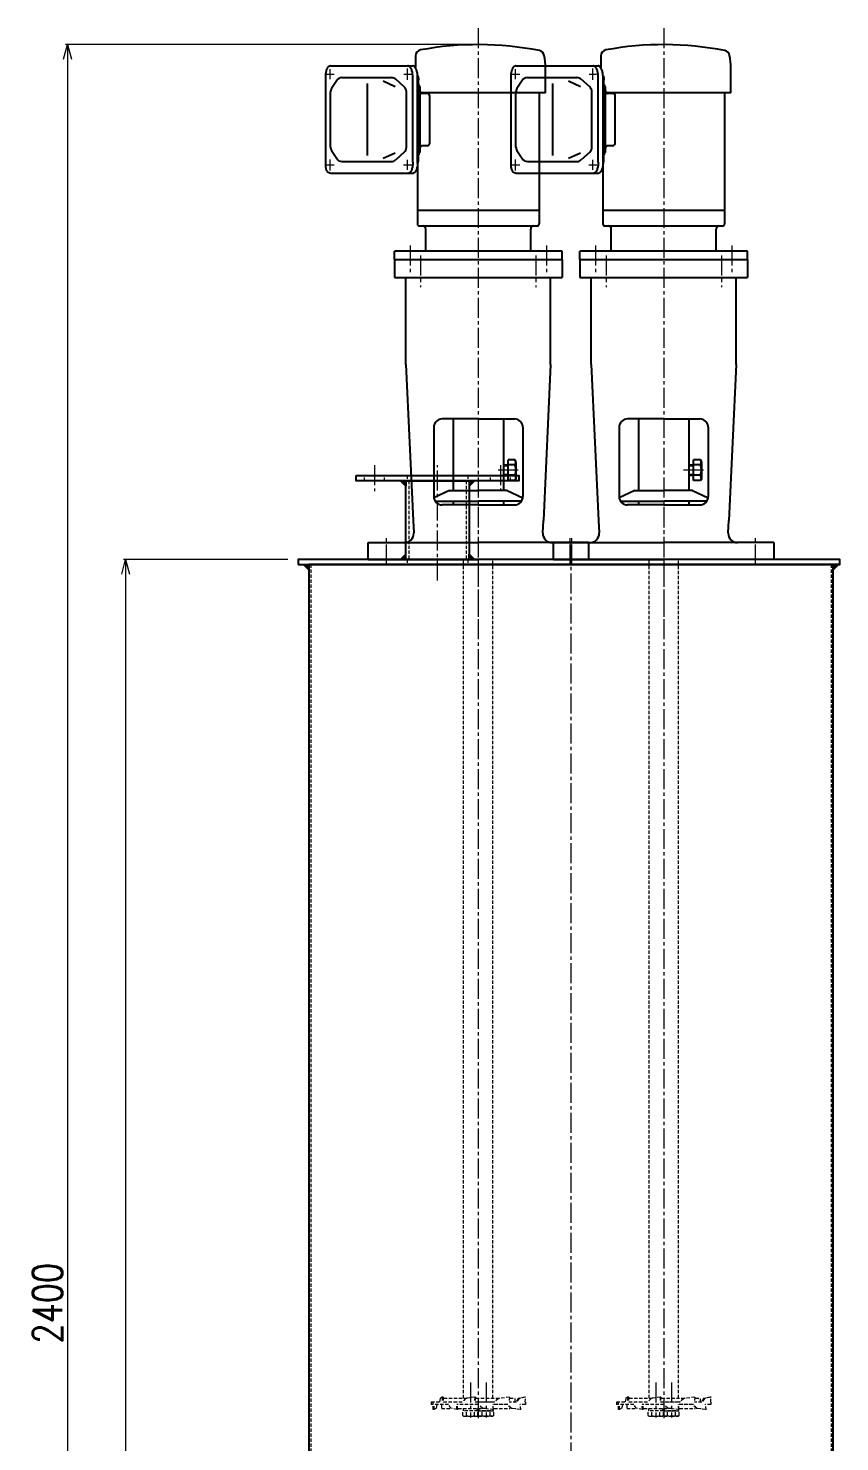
# Model space of a CAD drawing. Header units: millimetres. Extents: x 0 to 70370, y 0 to 11543.
# Drawn here: x 33226 to 34000, y 9383 to 10732 of the extents above; entities that cross this region are included whole.
import ezdxf

# ---------------------------------------------------------------- set-up
doc = ezdxf.new("R2010")
doc.units = ezdxf.units.MM
doc.linetypes.add('CENTER2', pattern=[28.575, 19.05, -3.175, 3.175, -3.175])
doc.linetypes.add('HIDDEN2', pattern=[4.7625, 3.175, -1.5875])
for name, color, linetype, lineweight in [('01_外形線', 7, 'Continuous', 25), ('02_細線', 5, 'Continuous', 13), ('03_かくれ線', 6, 'HIDDEN2', 13), ('04_中心線', 1, 'CENTER2', 9), ('07_寸法線', 3, 'Continuous', 9)]:
    doc.layers.add(name, color=color, linetype=linetype, lineweight=lineweight)
doc.styles.add('寸法用', font='simplex.shx', dxfattribs={"width": 0.8, "bigfont": '@extfont2.shx'})
doc.dimstyles.new('機械製図用', dxfattribs={"dimtxt": 3.5, "dimasz": 3.5, "dimexe": 2, "dimexo": 0, "dimgap": 1.2, "dimtad": 1, "dimdsep": 46, "dimtxsty": '寸法用', "dimblk": 'OPEN30', "dimcen": 0, "dimclrd": 256, "dimclre": 256, "dimclrt": 7, "dimazin": 2, "dimtm": 1e-09, "dimtfac": 0.75, "dimtmove": 0, "dimatfit": 3, "dimldrblk": 'OPEN30', "dimfxl": 1, "dimlwd": -1, "dimlwe": -1, "dimarcsym": 0})

# ---------------------------------------------------------------- blocks, each defined once
blk = doc.blocks.new('_Open30')
at = {"color": 0, "linetype": 'ByBlock', "lineweight": -2}
for p, q in [((-1, 0.268), (0, 0)), ((0, 0), (-1, -0.268)), ((0, 0), (-1, 0))]:
    blk.add_line(p, q, dxfattribs=at)
blk = doc.blocks.new('*D2932')
at = {"layer": '07_寸法線', "transparency": 16777216}
for p, q in [((33473.4, 10225.1), (33316.8, 10225.1)), ((33318.8, 10211.1), (33318.8, 8329.1)), ((33418.4, 8315.1), (33316.8, 8315.1))]:
    blk.add_line(p, q, dxfattribs=at)
at = {"layer": 'Defpoints', "color": 0, "transparency": 16777216}
for p in [(33483.4, 10225.1), (33318.8, 8315.1), (33428.4, 8315.1)]:
    blk.add_point(p, dxfattribs=at)
at = {"layer": '07_寸法線', "transparency": 16777216, "xscale": 14, "yscale": 14, "zscale": 14}
for p, rotation in [((33318.8, 10225.1), 90), ((33318.8, 8315.1), 270)]:
    blk.add_blockref('_Open30', p, dxfattribs=dict(at, rotation=rotation))
at = {"layer": '07_寸法線', "color": 7, "transparency": 16777216, "insert": (33299.8, 9270.1), "char_height": 28, "attachment_point": 5, "rotation": 90, "style": '寸法用'}
blk.add_mtext('1910', dxfattribs=at)
blk = doc.blocks.new('*D2934')
at = {"layer": '07_寸法線', "transparency": 16777216}
for p, q in [((33645, 10716.1), (33261.3, 10716.1)), ((33263.3, 10702.1), (33263.3, 8329.1)), ((33356.3, 8315.1), (33261.3, 8315.1))]:
    blk.add_line(p, q, dxfattribs=at)
at = {"layer": 'Defpoints', "color": 0, "transparency": 16777216}
for p in [(33655, 10716.1), (33263.3, 8315.1), (33366.3, 8315.1)]:
    blk.add_point(p, dxfattribs=at)
at = {"layer": '07_寸法線', "transparency": 16777216, "xscale": 14, "yscale": 14, "zscale": 14}
for p, rotation in [((33263.3, 10716.1), 90), ((33263.3, 8315.1), 270)]:
    blk.add_blockref('_Open30', p, dxfattribs=dict(at, rotation=rotation))
at = {"layer": '07_寸法線', "color": 7, "transparency": 16777216, "insert": (33244.3, 9515.6), "char_height": 28, "attachment_point": 5, "rotation": 90, "style": '寸法用'}
blk.add_mtext('2400', dxfattribs=at)

msp = doc.modelspace()

# ---------------------------------------------------------------- hatches: boundary and pattern name
at = {"layer": '01_外形線'}
h = msp.add_hatch(color=256, dxfattribs=at)
h.dxf.hatch_style = 1
h.paths.add_polyline_path([(33580.92, 10300.063), (33585.92, 10300.063), (33585.92, 10295.063)])
h = msp.add_hatch(color=256, dxfattribs=at)
h.dxf.hatch_style = 1
h.paths.add_polyline_path([(33646.42, 10295.063), (33646.42, 10300.063), (33651.42, 10300.063)])
h = msp.add_hatch(color=256, dxfattribs=at)
h.dxf.hatch_style = 1
h.paths.add_polyline_path([(33488.431, 10220.063), (33493.431, 10220.063), (33493.431, 10215.063)])
h = msp.add_hatch(color=256, dxfattribs=at)
h.dxf.hatch_style = 1
h.paths.add_polyline_path([(33580.92, 10225.063), (33585.92, 10225.063), (33585.92, 10230.063)])
h = msp.add_hatch(color=256, dxfattribs=at)
h.dxf.hatch_style = 1
h.paths.add_polyline_path([(33646.42, 10230.063), (33646.42, 10225.063), (33651.42, 10225.063)])
h = msp.add_hatch(color=256, dxfattribs=at)
h.dxf.hatch_style = 1
h.paths.add_polyline_path([(33993.431, 10215.063), (33993.431, 10220.063), (33998.431, 10220.063)])

# ---------------------------------------------------------------- linework, layer by layer
for p, q in [((33595.043, 10705.241), (33595.043, 10694.14)), ((33771.82, 10705.241), (33771.82, 10694.14)), ((33510.099, 10691.721), (33509.949, 10691.156)), ((33510.28, 10692.263), (33510.099, 10691.721)), ((33510.491, 10692.779), (33510.28, 10692.263)), ((33510.73, 10693.264), (33510.491, 10692.779)), ((33510.996, 10693.715), (33510.73, 10693.264)), ((33511.285, 10694.128), (33510.996, 10693.715)), ((33511.596, 10694.5), (33511.285, 10694.128)), ((33511.928, 10694.829), (33511.596, 10694.5)), ((33512.276, 10695.111), (33511.928, 10694.829)), ((33512.638, 10695.345), (33512.276, 10695.111)), ((33513.013, 10695.529), (33512.638, 10695.345)), ((33513.396, 10695.662), (33513.013, 10695.529)), ((33513.785, 10695.741), (33513.396, 10695.662)), ((33514.105, 10695.763), (33513.785, 10695.741)), ((33514.105, 10695.763), (33592.597, 10695.763)), ((33588.402, 10695.724), (33588.01, 10695.763)), ((33588.8, 10695.604), (33588.402, 10695.724)), ((33589.192, 10695.405), (33588.8, 10695.604)), ((33589.575, 10695.128), (33589.192, 10695.405)), ((33589.945, 10694.776), (33589.575, 10695.128)), ((33590.301, 10694.352), (33589.945, 10694.776)), ((33590.64, 10693.858), (33590.301, 10694.352)), ((33590.958, 10693.298), (33590.64, 10693.858)), ((33591.254, 10692.677), (33590.958, 10693.298)), ((33591.525, 10691.999), (33591.254, 10692.677)), ((33591.769, 10691.269), (33591.525, 10691.999)), ((33591.985, 10690.494), (33591.769, 10691.269)), ((33592.998, 10695.724), (33592.597, 10695.764)), ((33593.396, 10695.604), (33592.998, 10695.724)), ((33593.788, 10695.405), (33593.396, 10695.604)), ((33594.171, 10695.128), (33593.788, 10695.405)), ((33594.542, 10694.776), (33594.171, 10695.128)), ((33594.897, 10694.352), (33594.542, 10694.776)), ((33595.236, 10693.858), (33594.897, 10694.352)), ((33595.554, 10693.298), (33595.236, 10693.858)), ((33595.85, 10692.677), (33595.554, 10693.298)), ((33596.121, 10691.999), (33595.85, 10692.677)), ((33596.366, 10691.269), (33596.121, 10691.999)), ((33596.581, 10690.494), (33596.366, 10691.269)), ((33686.876, 10691.721), (33686.726, 10691.156)), ((33687.057, 10692.263), (33686.876, 10691.721)), ((33687.268, 10692.779), (33687.057, 10692.263)), ((33687.507, 10693.264), (33687.268, 10692.779)), ((33687.772, 10693.715), (33687.507, 10693.264)), ((33688.062, 10694.128), (33687.772, 10693.715)), ((33688.373, 10694.5), (33688.062, 10694.128)), ((33688.704, 10694.829), (33688.373, 10694.5)), ((33689.052, 10695.111), (33688.704, 10694.829)), ((33689.415, 10695.345), (33689.052, 10695.111)), ((33689.79, 10695.529), (33689.415, 10695.345)), ((33690.173, 10695.662), (33689.79, 10695.529)), ((33690.562, 10695.741), (33690.173, 10695.662)), ((33690.882, 10695.763), (33690.562, 10695.741)), ((33690.882, 10695.763), (33769.374, 10695.763)), ((33719.043, 10670.063), (33719.043, 10693.73)), ((33765.179, 10695.724), (33764.786, 10695.763)), ((33765.577, 10695.604), (33765.179, 10695.724)), ((33765.968, 10695.405), (33765.577, 10695.604)), ((33766.351, 10695.128), (33765.968, 10695.405)), ((33766.722, 10694.776), (33766.351, 10695.128)), ((33767.078, 10694.352), (33766.722, 10694.776)), ((33767.416, 10693.858), (33767.078, 10694.352)), ((33767.735, 10693.298), (33767.416, 10693.858)), ((33768.031, 10692.677), (33767.735, 10693.298)), ((33768.302, 10691.999), (33768.031, 10692.677)), ((33768.546, 10691.269), (33768.302, 10691.999)), ((33768.762, 10690.494), (33768.546, 10691.269)), ((33769.775, 10695.724), (33769.374, 10695.764)), ((33770.173, 10695.604), (33769.775, 10695.724)), ((33770.565, 10695.405), (33770.173, 10695.604)), ((33770.947, 10695.128), (33770.565, 10695.405)), ((33771.318, 10694.776), (33770.947, 10695.128)), ((33771.674, 10694.352), (33771.318, 10694.776)), ((33772.013, 10693.858), (33771.674, 10694.352)), ((33772.331, 10693.298), (33772.013, 10693.858)), ((33772.627, 10692.677), (33772.331, 10693.298)), ((33772.898, 10691.999), (33772.627, 10692.677)), ((33773.142, 10691.269), (33772.898, 10691.999)), ((33773.358, 10690.494), (33773.142, 10691.269)), ((33895.82, 10670.063), (33895.82, 10693.73)), ((33509.695, 10689.369), (33509.678, 10688.758)), ((33509.678, 10600.351), (33509.678, 10688.758)), ((33509.746, 10689.975), (33509.695, 10689.369)), ((33509.831, 10690.572), (33509.746, 10689.975)), ((33509.949, 10691.156), (33509.831, 10690.572)), ((33520.029, 10681.809), (33515.119, 10674.172)), ((33525.076, 10684.563), (33572.275, 10684.563)), ((33549.398, 10610.214), (33549.398, 10678.913)), ((33564.408, 10681.404), (33575.642, 10676.188)), ((33584.517, 10675.714), (33576.259, 10683.049)), ((33592.17, 10689.678), (33591.985, 10690.494)), ((33592.324, 10688.829), (33592.17, 10689.678)), ((33592.444, 10687.952), (33592.324, 10688.829)), ((33592.531, 10687.054), (33592.444, 10687.952)), ((33592.584, 10686.143), (33592.531, 10687.054)), ((33592.597, 10685.42), (33592.584, 10686.143)), ((33592.597, 10603.811), (33592.597, 10685.42)), ((33596.766, 10689.678), (33596.581, 10690.494)), ((33596.92, 10688.829), (33596.766, 10689.678)), ((33597.041, 10687.952), (33596.92, 10688.829)), ((33597.128, 10687.054), (33597.041, 10687.952)), ((33597.18, 10686.143), (33597.128, 10687.054)), ((33597.154, 10686.597), (33597.229, 10686.51)), ((33597.194, 10685.224), (33597.18, 10686.143)), ((33597.194, 10603.706), (33597.194, 10685.224)), ((33597.229, 10686.51), (33597.321, 10686.37)), ((33597.321, 10686.37), (33597.409, 10686.2)), ((33597.409, 10686.2), (33597.493, 10686.004)), ((33597.493, 10686.004), (33597.572, 10685.781)), ((33597.572, 10685.781), (33597.645, 10685.533)), ((33597.645, 10685.533), (33597.712, 10685.263)), ((33597.712, 10685.263), (33597.773, 10684.972)), ((33597.773, 10684.972), (33597.826, 10684.663)), ((33597.826, 10684.663), (33597.872, 10684.338)), ((33597.91, 10684), (33597.94, 10683.65)), ((33597.94, 10683.65), (33597.961, 10683.292)), ((33597.961, 10683.292), (33597.974, 10682.929)), ((33597.974, 10682.929), (33597.982, 10682.563)), ((33597.982, 10606.563), (33597.982, 10682.563)), ((33597.982, 10678.063), (33598.581, 10678.063)), ((33598.581, 10611.063), (33598.581, 10678.063)), ((33686.471, 10689.369), (33686.454, 10688.758)), ((33686.454, 10600.351), (33686.454, 10688.758)), ((33686.523, 10689.975), (33686.471, 10689.369)), ((33686.608, 10690.572), (33686.523, 10689.975)), ((33686.726, 10691.156), (33686.608, 10690.572)), ((33696.806, 10681.809), (33691.895, 10674.172)), ((33701.853, 10684.563), (33749.051, 10684.563)), ((33726.175, 10610.214), (33726.175, 10678.913)), ((33741.185, 10681.404), (33752.419, 10676.188)), ((33761.294, 10675.714), (33753.036, 10683.049)), ((33768.947, 10689.678), (33768.762, 10690.494)), ((33769.1, 10688.829), (33768.947, 10689.678)), ((33769.221, 10687.952), (33769.1, 10688.829)), ((33769.308, 10687.054), (33769.221, 10687.952)), ((33769.36, 10686.143), (33769.308, 10687.054)), ((33769.374, 10685.42), (33769.36, 10686.143)), ((33769.374, 10603.811), (33769.374, 10685.42)), ((33773.543, 10689.678), (33773.358, 10690.494)), ((33773.697, 10688.829), (33773.543, 10689.678)), ((33773.817, 10687.952), (33773.697, 10688.829)), ((33773.904, 10687.054), (33773.817, 10687.952)), ((33773.957, 10686.143), (33773.904, 10687.054)), ((33773.931, 10686.597), (33774.005, 10686.51)), ((33773.97, 10685.224), (33773.957, 10686.143)), ((33773.97, 10603.706), (33773.97, 10685.224)), ((33774.005, 10686.51), (33774.097, 10686.37)), ((33774.097, 10686.37), (33774.185, 10686.2)), ((33774.185, 10686.2), (33774.269, 10686.004)), ((33774.269, 10686.004), (33774.348, 10685.781)), ((33774.348, 10685.781), (33774.422, 10685.533)), ((33774.422, 10685.533), (33774.489, 10685.263)), ((33774.489, 10685.263), (33774.549, 10684.972)), ((33774.549, 10684.972), (33774.603, 10684.663)), ((33774.603, 10684.663), (33774.649, 10684.338)), ((33774.687, 10684), (33774.717, 10683.65)), ((33774.717, 10683.65), (33774.738, 10683.292)), ((33774.738, 10683.292), (33774.751, 10682.929)), ((33774.751, 10682.929), (33774.758, 10682.563)), ((33774.758, 10606.563), (33774.758, 10682.563)), ((33774.758, 10678.063), (33775.358, 10678.063)), ((33775.358, 10611.063), (33775.358, 10678.063)), ((33514.165, 10618.199), (33514.165, 10670.927)), ((33586.532, 10617.898), (33586.532, 10671.228)), ((33599.609, 10676.063), (33598.581, 10676.063)), ((33599.609, 10613.063), (33599.609, 10676.063)), ((33637.043, 10670.063), (33600.286, 10670.063)), ((33606.278, 10669.563), (33601.609, 10669.563)), ((33608.878, 10622.163), (33608.878, 10666.963)), ((33719.043, 10670.063), (33631.743, 10670.063)), ((33690.942, 10618.199), (33690.942, 10670.927)), ((33713.043, 10670.063), (33713.043, 10545.063)), ((33763.309, 10617.898), (33763.309, 10671.228)), ((33776.386, 10676.063), (33775.358, 10676.063)), ((33776.386, 10613.063), (33776.386, 10676.063)), ((33813.82, 10670.063), (33777.063, 10670.063)), ((33783.054, 10669.563), (33778.386, 10669.563)), ((33785.654, 10622.163), (33785.654, 10666.963)), ((33895.82, 10670.063), (33808.52, 10670.063)), ((33889.82, 10670.063), (33889.82, 10545.063)), ((33515.119, 10614.954), (33520.029, 10607.318)), ((33564.408, 10607.723), (33575.642, 10612.938)), ((33584.517, 10613.412), (33576.259, 10606.077)), ((33597.982, 10611.063), (33598.581, 10611.063)), ((33599.609, 10613.063), (33598.581, 10613.063)), ((33606.278, 10619.563), (33601.609, 10619.563)), ((33691.895, 10614.954), (33696.806, 10607.318)), ((33741.185, 10607.723), (33752.419, 10612.938)), ((33761.294, 10613.412), (33753.036, 10606.077)), ((33774.758, 10611.063), (33775.358, 10611.063)), ((33776.386, 10613.063), (33775.358, 10613.063)), ((33783.054, 10619.563), (33778.386, 10619.563)), ((33509.69, 10599.666), (33509.678, 10600.351)), ((33509.742, 10599.06), (33509.69, 10599.666)), ((33509.827, 10598.463), (33509.742, 10599.06)), ((33509.945, 10597.88), (33509.827, 10598.463)), ((33510.095, 10597.315), (33509.945, 10597.88)), ((33510.276, 10596.772), (33510.095, 10597.315)), ((33525.076, 10604.563), (33572.275, 10604.563)), ((33591.521, 10597.036), (33591.25, 10596.358)), ((33591.766, 10597.766), (33591.521, 10597.036)), ((33591.981, 10598.541), (33591.766, 10597.766)), ((33592.166, 10599.357), (33591.981, 10598.541)), ((33592.32, 10600.206), (33592.166, 10599.357)), ((33592.441, 10601.083), (33592.32, 10600.206)), ((33592.528, 10601.981), (33592.441, 10601.083)), ((33592.58, 10602.893), (33592.528, 10601.981)), ((33592.597, 10603.811), (33592.58, 10602.893)), ((33596.118, 10597.036), (33595.846, 10596.358)), ((33596.362, 10597.766), (33596.118, 10597.036)), ((33596.577, 10598.541), (33596.362, 10597.766)), ((33596.763, 10599.357), (33596.577, 10598.541)), ((33596.916, 10600.206), (33596.763, 10599.357)), ((33597.037, 10601.083), (33596.916, 10600.206)), ((33597.124, 10601.981), (33597.037, 10601.083)), ((33597.043, 10601.144), (33597.043, 10545.063)), ((33597.176, 10602.893), (33597.124, 10601.981)), ((33597.15, 10602.438), (33597.225, 10602.525)), ((33597.194, 10603.811), (33597.176, 10602.893)), ((33597.225, 10602.525), (33597.317, 10602.666)), ((33597.317, 10602.666), (33597.405, 10602.835)), ((33597.405, 10602.835), (33597.489, 10603.032)), ((33597.489, 10603.032), (33597.568, 10603.255)), ((33597.568, 10603.255), (33597.641, 10603.502)), ((33597.641, 10603.502), (33597.708, 10603.772)), ((33597.708, 10603.772), (33597.769, 10604.063)), ((33597.769, 10604.063), (33597.822, 10604.372)), ((33597.822, 10604.372), (33597.868, 10604.697)), ((33597.868, 10604.697), (33597.906, 10605.036)), ((33597.906, 10605.036), (33597.936, 10605.385)), ((33597.936, 10605.385), (33597.958, 10605.743)), ((33597.958, 10605.743), (33597.971, 10606.106)), ((33597.971, 10606.106), (33597.982, 10606.563)), ((33686.467, 10599.666), (33686.454, 10600.351)), ((33686.518, 10599.06), (33686.467, 10599.666)), ((33686.603, 10598.463), (33686.518, 10599.06)), ((33686.721, 10597.88), (33686.603, 10598.463)), ((33686.872, 10597.315), (33686.721, 10597.88)), ((33687.053, 10596.772), (33686.872, 10597.315)), ((33701.853, 10604.563), (33749.051, 10604.563)), ((33768.298, 10597.036), (33768.027, 10596.358)), ((33768.542, 10597.766), (33768.298, 10597.036)), ((33768.758, 10598.541), (33768.542, 10597.766)), ((33768.943, 10599.357), (33768.758, 10598.541)), ((33769.097, 10600.206), (33768.943, 10599.357)), ((33769.217, 10601.083), (33769.097, 10600.206)), ((33769.304, 10601.981), (33769.217, 10601.083)), ((33769.357, 10602.893), (33769.304, 10601.981)), ((33769.374, 10603.811), (33769.357, 10602.893)), ((33772.894, 10597.036), (33772.623, 10596.358)), ((33773.139, 10597.766), (33772.894, 10597.036)), ((33773.354, 10598.541), (33773.139, 10597.766)), ((33773.539, 10599.357), (33773.354, 10598.541)), ((33773.693, 10600.206), (33773.539, 10599.357)), ((33773.814, 10601.083), (33773.693, 10600.206)), ((33773.901, 10601.981), (33773.814, 10601.083)), ((33773.82, 10601.144), (33773.82, 10545.063)), ((33773.953, 10602.893), (33773.901, 10601.981)), ((33773.927, 10602.438), (33774.002, 10602.525)), ((33773.97, 10603.811), (33773.953, 10602.893)), ((33774.002, 10602.525), (33774.094, 10602.666)), ((33774.094, 10602.666), (33774.182, 10602.835)), ((33774.182, 10602.835), (33774.266, 10603.032)), ((33774.266, 10603.032), (33774.344, 10603.255)), ((33774.344, 10603.255), (33774.418, 10603.502)), ((33774.418, 10603.502), (33774.485, 10603.772)), ((33774.485, 10603.772), (33774.546, 10604.063)), ((33774.546, 10604.063), (33774.599, 10604.372)), ((33774.599, 10604.372), (33774.645, 10604.697)), ((33774.645, 10604.697), (33774.683, 10605.036)), ((33774.683, 10605.036), (33774.713, 10605.385)), ((33774.713, 10605.385), (33774.734, 10605.743)), ((33774.734, 10605.743), (33774.747, 10606.106)), ((33774.747, 10606.106), (33774.758, 10606.563)), ((33510.487, 10596.256), (33510.276, 10596.772)), ((33510.726, 10595.771), (33510.487, 10596.256)), ((33510.991, 10595.32), (33510.726, 10595.771)), ((33511.281, 10594.907), (33510.991, 10595.32)), ((33511.592, 10594.535), (33511.281, 10594.907)), ((33511.923, 10594.206), (33511.592, 10594.535)), ((33512.271, 10593.924), (33511.923, 10594.206)), ((33512.634, 10593.69), (33512.271, 10593.924)), ((33513.009, 10593.506), (33512.634, 10593.69)), ((33513.392, 10593.401), (33513.009, 10593.506)), ((33513.781, 10593.369), (33513.392, 10593.401)), ((33514.105, 10593.363), (33513.781, 10593.369)), ((33514.105, 10593.363), (33593.166, 10593.363)), ((33588.796, 10593.431), (33588.57, 10593.363)), ((33589.188, 10593.63), (33588.796, 10593.431)), ((33589.571, 10593.907), (33589.188, 10593.63)), ((33589.942, 10594.259), (33589.571, 10593.907)), ((33590.297, 10594.683), (33589.942, 10594.259)), ((33590.636, 10595.177), (33590.297, 10594.683)), ((33590.954, 10595.737), (33590.636, 10595.177)), ((33591.25, 10596.358), (33590.954, 10595.737)), ((33593.393, 10593.431), (33593.166, 10593.363)), ((33593.784, 10593.63), (33593.393, 10593.431)), ((33594.167, 10593.907), (33593.784, 10593.63)), ((33594.538, 10594.259), (33594.167, 10593.907)), ((33594.894, 10594.683), (33594.538, 10594.259)), ((33595.232, 10595.177), (33594.894, 10594.683)), ((33595.551, 10595.737), (33595.232, 10595.177)), ((33595.846, 10596.358), (33595.551, 10595.737)), ((33687.264, 10596.256), (33687.053, 10596.772)), ((33687.503, 10595.771), (33687.264, 10596.256)), ((33687.768, 10595.32), (33687.503, 10595.771)), ((33688.057, 10594.907), (33687.768, 10595.32)), ((33688.369, 10594.535), (33688.057, 10594.907)), ((33688.7, 10594.206), (33688.369, 10594.535)), ((33689.048, 10593.924), (33688.7, 10594.206)), ((33689.411, 10593.69), (33689.048, 10593.924)), ((33689.785, 10593.506), (33689.411, 10593.69)), ((33690.169, 10593.401), (33689.785, 10593.506)), ((33690.558, 10593.369), (33690.169, 10593.401)), ((33690.882, 10593.363), (33690.558, 10593.369)), ((33690.882, 10593.363), (33769.943, 10593.363)), ((33765.573, 10593.431), (33765.347, 10593.363)), ((33765.965, 10593.63), (33765.573, 10593.431)), ((33766.347, 10593.907), (33765.965, 10593.63)), ((33766.718, 10594.259), (33766.347, 10593.907)), ((33767.074, 10594.683), (33766.718, 10594.259)), ((33767.413, 10595.177), (33767.074, 10594.683)), ((33767.731, 10595.737), (33767.413, 10595.177)), ((33768.027, 10596.358), (33767.731, 10595.737)), ((33770.169, 10593.431), (33769.943, 10593.363)), ((33770.561, 10593.63), (33770.169, 10593.431)), ((33770.944, 10593.907), (33770.561, 10593.63)), ((33771.314, 10594.259), (33770.944, 10593.907)), ((33771.67, 10594.683), (33771.314, 10594.259)), ((33772.009, 10595.177), (33771.67, 10594.683)), ((33772.327, 10595.737), (33772.009, 10595.177)), ((33772.623, 10596.358), (33772.327, 10595.737)), ((33597.043, 10558.063), (33713.043, 10558.063)), ((33773.82, 10558.063), (33889.82, 10558.063)), ((33599.043, 10543.063), (33602.043, 10543.063)), ((33602.043, 10543.063), (33708.043, 10543.063)), ((33708.043, 10543.063), (33711.043, 10543.063)), ((33775.82, 10543.063), (33778.82, 10543.063)), ((33778.82, 10543.063), (33884.82, 10543.063)), ((33884.82, 10543.063), (33887.82, 10543.063)), ((33605.043, 10519.063), (33605.043, 10540.063)), ((33705.043, 10519.063), (33705.043, 10540.063)), ((33781.82, 10519.063), (33781.82, 10540.063)), ((33881.82, 10519.063), (33881.82, 10540.063)), ((33575.043, 10511.063), (33575.043, 10519.063)), ((33735.043, 10519.063), (33575.043, 10519.063)), ((33735.043, 10511.063), (33735.043, 10519.063)), ((33735.043, 10511.063), (33735.043, 10516.224)), ((33751.82, 10511.063), (33751.82, 10519.063)), ((33911.82, 10519.063), (33751.82, 10519.063)), ((33911.82, 10511.063), (33911.82, 10519.063)), ((33911.82, 10511.063), (33911.82, 10516.224)), ((33575.043, 10511.063), (33575.043, 10494.063)), ((33575.043, 10511.063), (33735.043, 10511.063)), ((33735.043, 10511.063), (33735.043, 10494.063)), ((33751.82, 10511.063), (33751.82, 10494.063)), ((33751.82, 10511.063), (33911.82, 10511.063)), ((33911.82, 10511.063), (33911.82, 10494.063)), ((33575.043, 10494.063), (33735.043, 10494.063)), ((33586.043, 10411.063), (33586.043, 10494.063)), ((33724.043, 10411.063), (33724.043, 10494.063)), ((33751.82, 10494.063), (33911.82, 10494.063)), ((33762.82, 10411.063), (33762.82, 10494.063)), ((33900.82, 10411.063), (33900.82, 10494.063)), ((33586.043, 10411.063), (33592.993, 10262.063)), ((33724.043, 10411.063), (33717.093, 10262.063)), ((33762.82, 10411.063), (33769.77, 10262.063)), ((33900.82, 10411.063), (33893.87, 10262.063)), ((33655.043, 10359.063), (33620.543, 10359.063)), ((33631.043, 10359.063), (33631.043, 10290.663)), ((33655.043, 10359.063), (33689.543, 10359.063)), ((33679.043, 10359.063), (33679.043, 10290.663)), ((33831.82, 10359.063), (33797.32, 10359.063)), ((33807.82, 10359.063), (33807.82, 10290.663)), ((33831.82, 10359.063), (33866.32, 10359.063)), ((33855.82, 10359.063), (33855.82, 10290.663)), ((33612.543, 10351.063), (33612.543, 10285.063)), ((33697.543, 10351.063), (33697.543, 10285.063)), ((33789.32, 10351.063), (33789.32, 10285.063)), ((33874.32, 10351.063), (33874.32, 10285.063)), ((33683.543, 10315.063), (33679.043, 10315.063)), ((33683.543, 10300.418), (33683.543, 10320.017)), ((33690.011, 10320.017), (33683.543, 10320.017)), ((33690.013, 10315.117), (33683.543, 10315.117)), ((33690.949, 10318.395), (33690.013, 10320.017)), ((33690.949, 10318.395), (33690.949, 10302.04)), ((33860.32, 10315.063), (33855.82, 10315.063)), ((33860.32, 10300.418), (33860.32, 10320.017)), ((33866.787, 10320.017), (33860.32, 10320.017)), ((33866.79, 10315.117), (33860.32, 10315.117)), ((33867.726, 10318.395), (33866.79, 10320.017)), ((33867.726, 10318.395), (33867.726, 10302.04)), ((33683.543, 10305.063), (33679.043, 10305.063)), ((33690.013, 10305.318), (33683.543, 10305.318)), ((33690.013, 10300.418), (33683.543, 10300.418)), ((33690.949, 10302.04), (33690.013, 10300.418)), ((33860.32, 10305.063), (33855.82, 10305.063)), ((33866.79, 10305.318), (33860.32, 10305.318)), ((33866.79, 10300.418), (33860.32, 10300.418)), ((33867.726, 10302.04), (33866.79, 10300.418)), ((33627.543, 10290.663), (33612.657, 10283.716)), ((33627.543, 10290.663), (33655.043, 10290.663)), ((33682.543, 10290.663), (33655.043, 10290.663)), ((33682.543, 10290.663), (33697.429, 10283.716)), ((33804.32, 10290.663), (33789.434, 10283.716)), ((33804.32, 10290.663), (33831.82, 10290.663)), ((33859.32, 10290.663), (33831.82, 10290.663)), ((33859.32, 10290.663), (33874.205, 10283.716)), ((33613.862, 10280.663), (33655.043, 10280.663)), ((33655.043, 10277.063), (33620.543, 10277.063)), ((33631.043, 10280.663), (33631.043, 10277.063)), ((33696.224, 10280.663), (33655.043, 10280.663)), ((33655.043, 10277.063), (33689.543, 10277.063)), ((33679.043, 10280.663), (33679.043, 10277.063)), ((33790.638, 10280.663), (33831.82, 10280.663)), ((33831.82, 10277.063), (33797.32, 10277.063)), ((33807.82, 10280.663), (33807.82, 10277.063)), ((33873.001, 10280.663), (33831.82, 10280.663)), ((33831.82, 10277.063), (33866.32, 10277.063)), ((33855.82, 10280.663), (33855.82, 10277.063)), ((33592.993, 10262.063), (33593.533, 10250.483)), ((33716.553, 10250.483), (33717.093, 10262.063)), ((33769.77, 10262.063), (33770.31, 10250.483)), ((33893.329, 10250.483), (33893.87, 10262.063)), ((33550.043, 10225.063), (33550.043, 10241.063)), ((33550.043, 10241.063), (33655.043, 10241.063)), ((33584.137, 10241.063), (33584.543, 10241.063)), ((33760.043, 10241.063), (33655.043, 10241.063)), ((33725.949, 10241.063), (33725.543, 10241.063)), ((33726.82, 10225.063), (33726.82, 10241.063)), ((33726.82, 10241.063), (33831.82, 10241.063)), ((33760.043, 10241.063), (33760.043, 10225.063)), ((33760.914, 10241.063), (33761.32, 10241.063)), ((33936.82, 10241.063), (33831.82, 10241.063)), ((33902.725, 10241.063), (33902.32, 10241.063)), ((33936.82, 10241.063), (33936.82, 10225.063)), ((33550.043, 10225.063), (33655.043, 10225.063)), ((33760.043, 10225.063), (33655.043, 10225.063)), ((33726.82, 10225.063), (33831.82, 10225.063)), ((33936.82, 10225.063), (33831.82, 10225.063))]:
    msp.add_line(p, q, dxfattribs=at)
for points in [[(33538.67, 10305.063), (33693.67, 10305.063), (33693.67, 10300.063), (33538.67, 10300.063)], [(33585.92, 10300.063), (33646.42, 10300.063), (33646.42, 10225.063), (33585.92, 10225.063)], [(33483.431, 10220.063), (33999.664, 10220.063), (33999.664, 10225.063), (33483.431, 10225.063)], [(33493.431, 9220.063), (33993.431, 9220.063), (33993.431, 10220.063), (33493.431, 10220.063)]]:
    msp.add_lwpolyline(points, close=True, dxfattribs=at)
for points in [[(33585.92, 10300.063), (33585.92, 10295.063), (33580.92, 10300.063), (33585.92, 10300.063)], [(33646.42, 10300.063), (33646.42, 10295.063), (33651.42, 10300.063), (33646.42, 10300.063)], [(33493.431, 10220.063), (33493.431, 10215.063), (33488.431, 10220.063), (33493.431, 10220.063)], [(33585.92, 10225.063), (33585.92, 10230.063), (33580.92, 10225.063), (33585.92, 10225.063)], [(33646.42, 10225.063), (33646.42, 10230.063), (33651.42, 10225.063), (33646.42, 10225.063)], [(33993.431, 10220.063), (33993.431, 10215.063), (33998.431, 10220.063), (33993.431, 10220.063)]]:
    msp.add_lwpolyline(points, dxfattribs=at)
for centre, radius, start, end in [((33600.843, 10705.241), 5.8, 100.587433, 180), ((33655.043, 10415.263), 300.8, 78.827118, 100.587036), ((33712.205, 10704.672), 5.8, 10.836052, 78.82753), ((33655.043, 10693.73), 64, 0, 10.836784), ((33777.62, 10705.241), 5.8, 100.587433, 180), ((33831.82, 10415.263), 300.8, 78.827118, 100.587036), ((33888.982, 10704.672), 5.8, 10.836052, 78.82753), ((33831.82, 10693.73), 64, 0, 10.836784), ((33525.076, 10678.563), 6, 90, 147.254647), ((33572.275, 10678.563), 6, 48.387593, 90), ((33701.853, 10678.563), 6, 90, 147.254647), ((33749.051, 10678.563), 6, 48.387593, 90), ((33520.165, 10670.927), 6, 147.254647, 180), ((33580.532, 10671.228), 6, 0, 48.387593), ((33601.609, 10671.563), 2, 180, 270), ((33606.278, 10666.963), 2.6, 0, 90), ((33696.942, 10670.927), 6, 147.254647, 180), ((33757.309, 10671.228), 6, 0, 48.387593), ((33778.386, 10671.563), 2, 180, 270), ((33783.054, 10666.963), 2.6, 0, 90), ((33520.165, 10618.199), 6, 180, 212.745353), ((33580.532, 10617.898), 6, 311.612427, 0), ((33601.609, 10617.563), 2, 90, 180), ((33606.278, 10622.163), 2.6, 270, 0), ((33696.942, 10618.199), 6, 180, 212.745353), ((33757.309, 10617.898), 6, 311.612427, 0), ((33778.386, 10617.563), 2, 90, 180), ((33783.054, 10622.163), 2.6, 270, 0), ((33525.076, 10610.563), 6, 212.745353, 270), ((33572.275, 10610.563), 6, 270, 311.612427), ((33701.853, 10610.563), 6, 212.745353, 270), ((33749.051, 10610.563), 6, 270, 311.612427), ((33599.043, 10545.063), 2, 180, 270), ((33602.043, 10540.063), 3, 0, 90), ((33708.043, 10540.063), 3, 90, 180), ((33711.043, 10545.063), 2, 270, 0), ((33775.82, 10545.063), 2, 180, 270), ((33778.82, 10540.063), 3, 0, 90), ((33884.82, 10540.063), 3, 90, 180), ((33887.82, 10545.063), 2, 270, 0), ((33620.543, 10351.063), 8, 90, 180), ((33689.543, 10351.063), 8, 0, 90), ((33797.32, 10351.063), 8, 90, 180), ((33866.32, 10351.063), 8, 0, 90), ((33684.396, 10318.495), 6.551, 328.982795, 359.131376), ((33677.65, 10310.218), 13.299, 338.379859, 21.617145), ((33861.173, 10318.495), 6.551, 328.982795, 359.131376), ((33854.427, 10310.218), 13.299, 338.379859, 21.617145), ((33684.396, 10301.94), 6.551, 0.868681, 31.017205), ((33861.173, 10301.94), 6.551, 0.868681, 31.017205), ((33620.543, 10285.063), 8, 180, 270), ((33689.543, 10285.063), 8, 270, 0), ((33797.32, 10285.063), 8, 180, 270), ((33866.32, 10285.063), 8, 270, 0), ((33584.543, 10250.063), 9, 270, 0), ((33725.543, 10250.063), 9, 180, 270), ((33761.32, 10250.063), 9, 270, 0), ((33902.32, 10250.063), 9, 180, 270)]:
    msp.add_arc(centre, radius, start, end, dxfattribs=at)
at = {"layer": '02_細線'}
for p, q in [((33683.543, 10314.063), (33679.043, 10314.063)), ((33860.32, 10314.063), (33855.82, 10314.063)), ((33683.543, 10306.063), (33679.043, 10306.063)), ((33860.32, 10306.063), (33855.82, 10306.063))]:
    msp.add_line(p, q, dxfattribs=at)
at = {"layer": '03_かくれ線'}
for p, q in [((33546.67, 10300.063), (33546.67, 10305.063)), ((33565.67, 10300.063), (33565.67, 10305.063)), ((33587.17, 10305.063), (33587.17, 10300.063)), ((33645.17, 10305.063), (33645.17, 10300.063)), ((33666.67, 10300.063), (33666.67, 10305.063)), ((33685.67, 10300.063), (33685.67, 10305.063)), ((33588.72, 10300.063), (33588.72, 10225.063)), ((33643.62, 10300.063), (33643.62, 10225.063)), ((33495.431, 10220.063), (33495.431, 9220.063)), ((33587.17, 10225.063), (33587.17, 10220.063)), ((33641.043, 9425.063), (33641.043, 10225.063)), ((33645.17, 10225.063), (33645.17, 10220.063)), ((33669.043, 9425.063), (33669.043, 10225.063)), ((33817.82, 9425.063), (33817.82, 10225.063)), ((33845.82, 9425.063), (33845.82, 10225.063)), ((33991.431, 10220.063), (33991.431, 9220.063)), ((33618.814, 9424.705), (33618.094, 9421.063)), ((33620.684, 9426.063), (33618.814, 9424.705)), ((33620.684, 9426.063), (33620.593, 9421.063)), ((33621.67, 9426.063), (33620.684, 9426.063)), ((33621.67, 9426.063), (33621.579, 9421.063)), ((33622.152, 9425.063), (33644.807, 9425.063)), ((33642.975, 9424.705), (33639.572, 9421.063)), ((33651.823, 9426.063), (33642.975, 9424.705)), ((33651.823, 9426.063), (33651.393, 9421.063)), ((33652.397, 9426.063), (33651.823, 9426.063)), ((33652.397, 9426.063), (33651.967, 9421.063)), ((33652.811, 9425.063), (33676.337, 9425.063)), ((33674.033, 9424.705), (33669.939, 9421.063)), ((33674.206, 9424.705), (33670.112, 9421.063)), ((33684.674, 9426.063), (33674.033, 9424.705)), ((33674.033, 9424.705), (33674.206, 9424.705)), ((33684.848, 9426.063), (33674.206, 9424.705)), ((33684.848, 9426.063), (33684.332, 9421.063)), ((33684.848, 9426.063), (33684.674, 9426.063)), ((33685.245, 9425.063), (33690.043, 9425.063)), ((33690.043, 9421.063), (33690.043, 9425.063)), ((33693.129, 9424.705), (33690.743, 9421.063)), ((33693.949, 9424.705), (33691.563, 9421.063)), ((33699.331, 9426.063), (33693.129, 9424.705)), ((33693.129, 9424.705), (33693.949, 9424.705)), ((33700.151, 9426.063), (33693.949, 9424.705)), ((33700.151, 9426.063), (33699.331, 9426.063)), ((33699.851, 9421.063), (33700.151, 9426.063)), ((33795.59, 9424.705), (33794.871, 9421.063)), ((33797.46, 9426.063), (33795.59, 9424.705)), ((33797.46, 9426.063), (33797.37, 9421.063)), ((33798.447, 9426.063), (33797.46, 9426.063)), ((33798.447, 9426.063), (33798.356, 9421.063)), ((33798.928, 9425.063), (33821.584, 9425.063)), ((33819.752, 9424.705), (33816.349, 9421.063)), ((33828.599, 9426.063), (33819.752, 9424.705)), ((33828.599, 9426.063), (33828.169, 9421.063)), ((33829.174, 9426.063), (33828.599, 9426.063)), ((33829.174, 9426.063), (33828.744, 9421.063)), ((33829.588, 9425.063), (33853.114, 9425.063)), ((33850.81, 9424.705), (33846.716, 9421.063)), ((33850.983, 9424.705), (33846.889, 9421.063)), ((33861.451, 9426.063), (33850.81, 9424.705)), ((33850.81, 9424.705), (33850.983, 9424.705)), ((33861.624, 9426.063), (33850.983, 9424.705)), ((33861.624, 9426.063), (33861.109, 9421.063)), ((33861.624, 9426.063), (33861.451, 9426.063)), ((33862.021, 9425.063), (33866.82, 9425.063)), ((33866.82, 9421.063), (33866.82, 9425.063)), ((33869.906, 9424.705), (33867.52, 9421.063)), ((33870.726, 9424.705), (33868.34, 9421.063)), ((33876.108, 9426.063), (33869.906, 9424.705)), ((33869.906, 9424.705), (33870.726, 9424.705)), ((33876.928, 9426.063), (33870.726, 9424.705)), ((33876.928, 9426.063), (33876.108, 9426.063)), ((33876.627, 9421.063), (33876.928, 9426.063)), ((33618.094, 9421.063), (33610.043, 9421.063)), ((33610.043, 9421.063), (33610.043, 9419.063)), ((33612.007, 9419.063), (33610.043, 9419.063)), ((33611.893, 9414.063), (33612.03, 9421.063)), ((33612.871, 9414.063), (33611.893, 9414.063)), ((33612.871, 9414.063), (33612.984, 9419.063)), ((33615.215, 9415.421), (33612.871, 9414.063)), ((33626.674, 9419.063), (33612.984, 9419.063)), ((33615.215, 9415.421), (33616.117, 9419.063)), ((33620.043, 9419.063), (33620.043, 9415.063)), ((33626.674, 9419.063), (33620.043, 9419.063)), ((33620.043, 9415.063), (33628.24, 9415.063)), ((33634.536, 9421.063), (33620.593, 9421.063)), ((33628.905, 9415.421), (33626.674, 9419.063)), ((33634.705, 9414.063), (33628.905, 9415.421)), ((33639.572, 9421.063), (33633.957, 9421.063)), ((33634.705, 9414.063), (33634.424, 9419.063)), ((33655.043, 9419.063), (33634.424, 9419.063)), ((33635.55, 9414.063), (33634.705, 9414.063)), ((33635.55, 9414.063), (33635.269, 9419.063)), ((33635.994, 9415.063), (33657.964, 9415.063)), ((33670.112, 9421.063), (33651.393, 9421.063)), ((33669.043, 9421.063), (33651.967, 9421.063)), ((33659.1, 9415.421), (33655.043, 9419.063)), ((33661.88, 9415.063), (33656.356, 9415.063)), ((33669.648, 9414.063), (33659.1, 9415.421)), ((33683.105, 9419.063), (33668.922, 9419.063)), ((33669.43, 9414.091), (33668.922, 9419.063)), ((33669.648, 9414.063), (33669.137, 9419.063)), ((33682.567, 9419.063), (33669.137, 9419.063)), ((33670.048, 9415.063), (33685.109, 9415.063)), ((33686.074, 9415.421), (33682.567, 9419.063)), ((33686.612, 9415.421), (33683.105, 9419.063)), ((33691.563, 9421.063), (33684.332, 9421.063)), ((33694.928, 9414.063), (33686.074, 9415.421)), ((33686.074, 9415.421), (33686.612, 9415.421)), ((33695.465, 9414.063), (33686.612, 9415.421)), ((33695.465, 9414.063), (33694.928, 9414.063)), ((33700.043, 9419.063), (33695.024, 9419.063)), ((33695.465, 9414.063), (33695.024, 9419.063)), ((33700.043, 9421.063), (33699.851, 9421.063)), ((33700.043, 9421.063), (33700.043, 9419.063)), ((33794.871, 9421.063), (33786.82, 9421.063)), ((33786.82, 9421.063), (33786.82, 9419.063)), ((33788.784, 9419.063), (33786.82, 9419.063)), ((33788.67, 9414.063), (33788.806, 9421.063)), ((33789.647, 9414.063), (33788.67, 9414.063)), ((33789.647, 9414.063), (33789.761, 9419.063)), ((33791.992, 9415.421), (33789.647, 9414.063)), ((33803.45, 9419.063), (33789.761, 9419.063)), ((33791.992, 9415.421), (33792.894, 9419.063)), ((33796.82, 9419.063), (33796.82, 9415.063)), ((33803.45, 9419.063), (33796.82, 9419.063)), ((33796.82, 9415.063), (33805.017, 9415.063)), ((33811.312, 9421.063), (33797.37, 9421.063)), ((33805.682, 9415.421), (33803.45, 9419.063)), ((33811.482, 9414.063), (33805.682, 9415.421)), ((33816.349, 9421.063), (33810.734, 9421.063)), ((33811.482, 9414.063), (33811.201, 9419.063)), ((33831.82, 9419.063), (33811.201, 9419.063)), ((33812.326, 9414.063), (33811.482, 9414.063)), ((33812.326, 9414.063), (33812.045, 9419.063)), ((33812.771, 9415.063), (33834.741, 9415.063)), ((33846.889, 9421.063), (33828.169, 9421.063)), ((33845.82, 9421.063), (33828.744, 9421.063)), ((33835.877, 9415.421), (33831.82, 9419.063)), ((33838.657, 9415.063), (33833.133, 9415.063)), ((33846.424, 9414.063), (33835.877, 9415.421)), ((33859.882, 9419.063), (33845.699, 9419.063)), ((33846.207, 9414.091), (33845.699, 9419.063)), ((33846.424, 9414.063), (33845.913, 9419.063)), ((33859.344, 9419.063), (33845.913, 9419.063)), ((33846.825, 9415.063), (33861.886, 9415.063)), ((33862.851, 9415.421), (33859.344, 9419.063)), ((33863.388, 9415.421), (33859.882, 9419.063)), ((33868.34, 9421.063), (33861.109, 9421.063)), ((33871.704, 9414.063), (33862.851, 9415.421)), ((33862.851, 9415.421), (33863.388, 9415.421)), ((33872.242, 9414.063), (33863.388, 9415.421)), ((33872.242, 9414.063), (33871.704, 9414.063)), ((33876.82, 9419.063), (33871.8, 9419.063)), ((33872.242, 9414.063), (33871.8, 9419.063)), ((33876.82, 9421.063), (33876.627, 9421.063)), ((33876.82, 9421.063), (33876.82, 9419.063))]:
    msp.add_line(p, q, dxfattribs=at)
at = {"layer": '03_かくれ線', "color": 2}
for p, q in [((33654.733, 9413.063), (33640.353, 9413.063)), ((33640.353, 9408.345), (33640.353, 9413.063)), ((33640.793, 9413.063), (33640.793, 9415.063)), ((33643.788, 9408.345), (33643.788, 9413.063)), ((33651.298, 9408.345), (33651.298, 9413.063)), ((33654.293, 9413.063), (33654.293, 9415.063)), ((33654.733, 9408.345), (33654.733, 9413.063)), ((33655.353, 9408.345), (33655.353, 9413.063)), ((33655.353, 9413.063), (33658.543, 9413.063)), ((33655.793, 9413.063), (33655.793, 9415.063)), ((33656.356, 9413.063), (33669.733, 9413.063)), ((33658.543, 9413.063), (33666.543, 9413.063)), ((33666.543, 9413.063), (33658.543, 9413.063)), ((33658.788, 9408.345), (33658.788, 9413.063)), ((33666.298, 9408.345), (33666.298, 9413.063)), ((33666.543, 9413.063), (33669.733, 9413.063)), ((33669.293, 9413.063), (33669.293, 9414.109)), ((33669.733, 9408.345), (33669.733, 9413.063)), ((33831.51, 9413.063), (33817.13, 9413.063)), ((33817.13, 9408.345), (33817.13, 9413.063)), ((33817.57, 9413.063), (33817.57, 9415.063)), ((33820.565, 9408.345), (33820.565, 9413.063)), ((33828.074, 9408.345), (33828.074, 9413.063)), ((33831.07, 9413.063), (33831.07, 9415.063)), ((33831.51, 9408.345), (33831.51, 9413.063)), ((33832.13, 9408.345), (33832.13, 9413.063)), ((33832.13, 9413.063), (33835.32, 9413.063)), ((33832.57, 9413.063), (33832.57, 9415.063)), ((33833.133, 9413.063), (33846.51, 9413.063)), ((33835.32, 9413.063), (33843.32, 9413.063)), ((33843.32, 9413.063), (33835.32, 9413.063)), ((33835.565, 9408.345), (33835.565, 9413.063)), ((33843.074, 9408.345), (33843.074, 9413.063)), ((33843.32, 9413.063), (33846.51, 9413.063)), ((33846.07, 9413.063), (33846.07, 9414.109)), ((33846.51, 9408.345), (33846.51, 9413.063)), ((33640.353, 9408.345), (33641.043, 9407.763)), ((33641.043, 9407.763), (33654.043, 9407.763)), ((33654.733, 9408.345), (33654.043, 9407.763)), ((33655.353, 9408.345), (33656.043, 9407.763)), ((33669.043, 9407.763), (33656.043, 9407.763)), ((33669.733, 9408.345), (33669.043, 9407.763)), ((33817.13, 9408.345), (33817.82, 9407.763)), ((33817.82, 9407.763), (33830.82, 9407.763)), ((33831.51, 9408.345), (33830.82, 9407.763)), ((33832.13, 9408.345), (33832.82, 9407.763)), ((33845.82, 9407.763), (33832.82, 9407.763)), ((33846.51, 9408.345), (33845.82, 9407.763))]:
    msp.add_line(p, q, dxfattribs=at)
for centre, radius, start, end in [((33642.071, 9410.631), 2.859, 233.079456, 306.920544), ((33647.543, 9420.172), 12.409, 252.387526, 287.612474), ((33653.015, 9410.631), 2.859, 233.079456, 306.920544), ((33657.071, 9410.631), 2.859, 233.079456, 306.920544), ((33662.543, 9420.172), 12.409, 252.387526, 287.612474), ((33668.015, 9410.598), 2.833, 232.682331, 307.317669), ((33818.847, 9410.631), 2.859, 233.079456, 306.920544), ((33824.32, 9420.172), 12.409, 252.387526, 287.612474), ((33829.792, 9410.631), 2.859, 233.079456, 306.920544), ((33833.847, 9410.631), 2.859, 233.079456, 306.920544), ((33839.32, 9420.172), 12.409, 252.387526, 287.612474), ((33844.792, 9410.598), 2.833, 232.682331, 307.317669)]:
    msp.add_arc(centre, radius, start, end, dxfattribs=at)
at = {"layer": '04_中心線'}
for p, q in [((33655.043, 10731.663), (33655.043, 10225.063)), ((33831.82, 10731.663), (33831.82, 10225.063)), ((33513.888, 10682.976), (33513.888, 10692.65)), ((33587.487, 10682.419), (33587.487, 10693.207)), ((33690.665, 10682.976), (33690.665, 10692.65)), ((33764.264, 10682.419), (33764.264, 10693.207)), ((33510.044, 10687.813), (33517.733, 10687.813)), ((33583.992, 10687.813), (33590.982, 10687.813)), ((33597.872, 10684.338), (33597.91, 10684)), ((33686.82, 10687.813), (33694.509, 10687.813)), ((33760.769, 10687.813), (33767.759, 10687.813)), ((33774.649, 10684.338), (33774.687, 10684)), ((33510.044, 10601.33), (33517.733, 10601.33)), ((33513.888, 10596.144), (33513.888, 10606.517)), ((33583.643, 10601.313), (33591.332, 10601.313)), ((33587.487, 10596.541), (33587.487, 10606.085)), ((33686.82, 10601.33), (33694.509, 10601.33)), ((33690.665, 10596.144), (33690.665, 10606.517)), ((33760.419, 10601.313), (33768.109, 10601.313)), ((33764.264, 10596.541), (33764.264, 10606.085)), ((33590.043, 10524.557), (33590.043, 10498.763)), ((33720.043, 10524.557), (33720.043, 10498.763)), ((33766.82, 10524.557), (33766.82, 10498.763)), ((33896.82, 10524.557), (33896.82, 10498.763)), ((33600.043, 10514.863), (33600.043, 10484.763)), ((33710.043, 10514.863), (33710.043, 10484.763)), ((33776.82, 10514.863), (33776.82, 10484.763)), ((33886.82, 10514.863), (33886.82, 10484.763)), ((33556.17, 10315.063), (33556.17, 10290.063)), ((33616.17, 10205.063), (33616.17, 10315.063)), ((33676.17, 10315.063), (33676.17, 10290.063)), ((33692.943, 10310.063), (33672.128, 10310.063)), ((33869.72, 10310.063), (33848.904, 10310.063)), ((33655.043, 10275.063), (33655.043, 10170.063)), ((33831.82, 10275.063), (33831.82, 10170.063)), ((33567.543, 10220.063), (33567.543, 10246.063)), ((33742.543, 10220.063), (33742.543, 10246.063)), ((33743.431, 10240.063), (33743.431, 9200.063)), ((33744.32, 10220.063), (33744.32, 10246.063)), ((33919.32, 10220.063), (33919.32, 10246.063)), ((33655.043, 10225.063), (33655.043, 9402.759)), ((33831.82, 10225.063), (33831.82, 9402.759)), ((33647.543, 9440.063), (33647.543, 9406.424)), ((33662.543, 9440.063), (33662.543, 9406.424)), ((33824.32, 9440.063), (33824.32, 9406.424)), ((33839.32, 9440.063), (33839.32, 9406.424))]:
    msp.add_line(p, q, dxfattribs=at)

# ---------------------------------------------------------------- dimensions: what is measured, and where the dimension line sits
at = {"layer": '07_寸法線'}
dim = msp.add_linear_dim(base=(33263.321, 8315.063), p1=(33655.043, 10716.063), p2=(33366.29, 8315.063), angle=90, text='2400', dimstyle='機械製図用', override={"dimtxt": 28, "dimasz": 14, "dimexo": 10, "dimgap": 5}, dxfattribs=at)
dim.commit()
dim.dimension.update_dxf_attribs({"geometry": '*D2934', "text_midpoint": (33244.321, 9515.563)})
dim = msp.add_linear_dim(base=(33318.786, 8315.063), p1=(33483.431, 10225.063), p2=(33428.431, 8315.063), angle=90, dimstyle='機械製図用', override={"dimtxt": 28, "dimasz": 14, "dimexo": 10, "dimgap": 5}, dxfattribs=at)
dim.commit()
dim.dimension.update_dxf_attribs({"geometry": '*D2932', "text_midpoint": (33299.786, 9270.063)})

doc.saveas('drawing.dxf')
